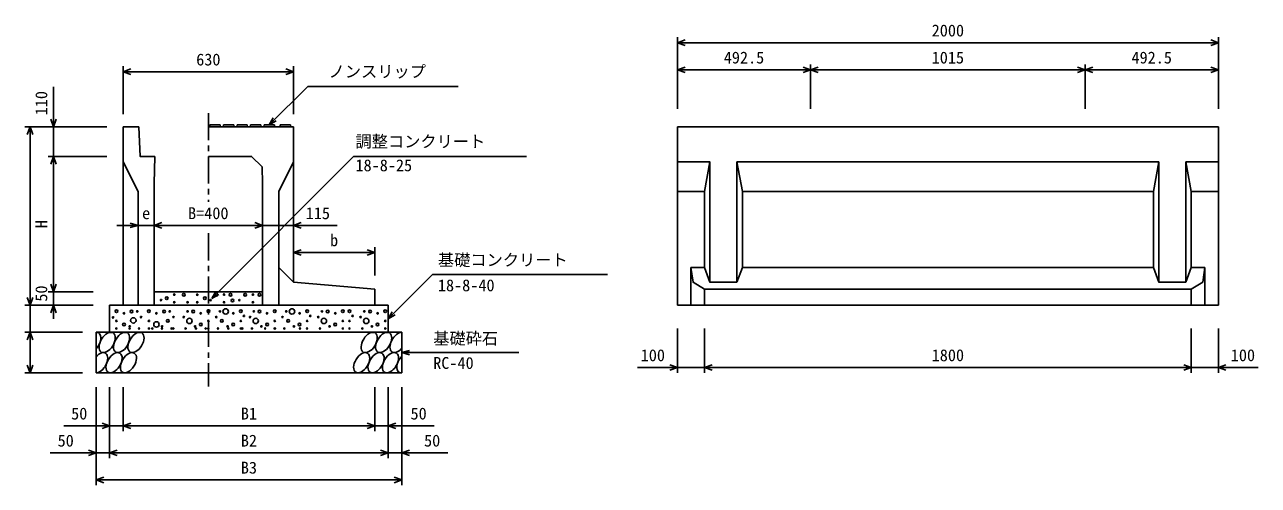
# Model space of a CAD drawing. Units: millimetres, scale not verified. Extents: x -16800 to 16800, y -5940 to 5940.
# Drawn here: x -10756 to -6195, y 899 to 2601 of the extents above; entities that cross this region are included whole.
import ezdxf
from ezdxf.enums import TextEntityAlignment as Align

# ---------------------------------------------------------------- set-up
doc = ezdxf.new("R2010")
doc.units = ezdxf.units.MM
doc.header["$LTSCALE"] = 20
doc.linetypes.add('CHAIN1', pattern=[8, 5, -1, 1, -1])
for name, color, linetype, lineweight in [('0-0_DIM', 7, 'Continuous', 25), ('0-2_HATCH', 6, 'Continuous', 25), ('0-5_OUTLINE', 3, 'Continuous', 25)]:
    doc.layers.add(name, color=color, linetype=linetype, lineweight=lineweight)
doc.styles.add('ＭＳ ゴシック', font='')
doc.styles.get('ＭＳ ゴシック').set_extended_font_data('MS Gothic')

msp = doc.modelspace()

# ---------------------------------------------------------------- linework, layer by layer
at = {"layer": '0-0_DIM'}
for p, q in [((-8342.28, 2554.72), (-8342.28, 2290.97)), ((-6342.28, 2554.72), (-6342.28, 2290.97)), ((-8342.28, 2534.73), (-6342.28, 2534.73)), ((-10391.64, 2447.51), (-10391.64, 2270.77)), ((-9761.64, 2427.51), (-10391.64, 2427.51)), ((-9761.64, 2447.51), (-9761.64, 2270.77)), ((-7849.78, 2434.73), (-8342.28, 2434.73)), ((-7849.78, 2454.72), (-7849.78, 2290.97)), ((-6834.78, 2434.73), (-7849.78, 2434.73)), ((-6834.78, 2454.72), (-6834.78, 2290.97)), ((-6834.78, 2434.73), (-6342.28, 2434.73)), ((-9851.64, 2230.8), (-9709.43, 2373.01)), ((-9152.54, 2373.01), (-9709.43, 2373.01)), ((-10649.18, 2371.46), (-10649.18, 2224.3)), ((-9851.64, 2230.8), (-9836.64, 2256.78)), ((-9851.64, 2230.8), (-9825.66, 2245.8)), ((-10755.85, 2224.3), (-10452.51, 2224.3)), ((-10735.85, 2224.3), (-10735.85, 1564.3)), ((-10649.18, 2114.3), (-10649.18, 2224.3)), ((-10669.18, 2114.3), (-10452.51, 2114.3)), ((-10649.18, 1614.3), (-10649.18, 2114.3)), ((-10064.32, 1589.3), (-9539.49, 2114.13)), ((-9539.49, 2114.13), (-8900.29, 2114.13)), ((-10336.64, 1859.43), (-10415.28, 1859.43)), ((-10336.64, 1859.43), (-10365.62, 1867.2)), ((-10336.64, 1859.43), (-10365.62, 1851.67)), ((-10336.64, 1859.43), (-10276.64, 1859.43)), ((-10276.64, 1859.43), (-9876.64, 1859.43)), ((-9876.64, 1859.43), (-9761.64, 1859.43)), ((-9761.64, 1859.43), (-9600.88, 1859.43)), ((-9461.64, 1779.43), (-9461.64, 1674.3)), ((-9761.64, 1759.43), (-9461.64, 1759.43)), ((-9247.99, 1677.95), (-9411.64, 1514.3)), ((-9247.99, 1677.95), (-8601.12, 1677.95)), ((-10669.18, 1614.3), (-10502.51, 1614.3)), ((-10649.18, 1614.3), (-10649.18, 1564.3)), ((-10064.32, 1589.3), (-10049.32, 1615.28)), ((-10064.32, 1589.3), (-10038.34, 1604.3)), ((-10755.85, 1564.3), (-10502.51, 1564.3)), ((-10735.85, 1464.3), (-10735.85, 1564.3)), ((-10649.18, 1514.3), (-10649.18, 1564.3)), ((-9411.64, 1514.3), (-9396.64, 1540.28)), ((-9411.64, 1514.3), (-9385.66, 1529.3)), ((-10755.85, 1464.3), (-10541.64, 1464.3)), ((-10735.85, 1464.3), (-10735.85, 1314.3)), ((-8342.28, 1314.38), (-8342.28, 1478.13)), ((-8242.28, 1314.38), (-8242.28, 1478.13)), ((-6442.28, 1314.38), (-6442.28, 1478.13)), ((-6342.28, 1314.38), (-6342.28, 1478.13)), ((-9361.64, 1389.3), (-9332.67, 1397.07)), ((-9361.64, 1389.3), (-8928.33, 1389.3)), ((-9361.64, 1389.3), (-9332.67, 1381.54)), ((-8490.01, 1334.38), (-8342.28, 1334.38)), ((-8242.28, 1334.38), (-8342.28, 1334.38)), ((-6442.28, 1334.38), (-8242.28, 1334.38)), ((-6442.28, 1334.38), (-6342.28, 1334.38)), ((-6194.54, 1334.38), (-6342.28, 1334.38)), ((-10755.85, 1314.3), (-10541.64, 1314.3)), ((-10491.64, 898.79), (-10491.64, 1261.13)), ((-10441.64, 998.79), (-10441.64, 1261.13)), ((-10391.64, 1098.79), (-10391.64, 1261.13)), ((-9461.64, 1098.79), (-9461.64, 1261.13)), ((-9411.64, 998.79), (-9411.64, 1261.13)), ((-9361.64, 898.79), (-9361.64, 1261.13)), ((-10611.64, 1118.79), (-10391.64, 1118.79)), ((-10391.64, 1118.79), (-9461.64, 1118.79)), ((-9241.64, 1118.79), (-9461.64, 1118.79)), ((-10661.64, 1018.79), (-10441.64, 1018.79)), ((-10441.64, 1018.79), (-9411.64, 1018.79)), ((-9191.64, 1018.79), (-9411.64, 1018.79)), ((-10491.64, 918.79), (-9361.64, 918.79))]:
    msp.add_line(p, q, dxfattribs=at)
at = {"layer": '0-0_DIM', "linetype": 'CHAIN1'}
for p, q in [((-10076.64, 2274.3), (-10076.64, 1946.09)), ((-10076.64, 1830.23), (-10076.64, 1264.3))]:
    msp.add_line(p, q, dxfattribs=at)
at = {"layer": '0-0_DIM'}
for points in [[(-8314.09, 2524.46), (-8342.28, 2534.73), (-8314.09, 2544.99)], [(-6370.47, 2544.99), (-6342.28, 2534.73), (-6370.47, 2524.46)], [(-10363.42, 2417.25), (-10391.61, 2427.51), (-10363.42, 2437.77)], [(-9789.8, 2437.77), (-9761.61, 2427.51), (-9789.8, 2417.25)], [(-8314.09, 2424.46), (-8342.28, 2434.73), (-8314.09, 2444.99)], [(-7877.97, 2444.99), (-7849.78, 2434.73), (-7877.97, 2424.46)], [(-7821.59, 2424.46), (-7849.78, 2434.73), (-7821.59, 2444.99)], [(-6862.97, 2444.99), (-6834.78, 2434.73), (-6862.97, 2424.46)], [(-6806.59, 2424.46), (-6834.78, 2434.73), (-6806.59, 2444.99)], [(-6370.47, 2444.99), (-6342.28, 2434.73), (-6370.47, 2424.46)], [(-10638.92, 2252.49), (-10649.18, 2224.3), (-10659.44, 2252.49)], [(-10725.59, 2196.11), (-10735.85, 2224.3), (-10746.11, 2196.11)], [(-10638.92, 2086.11), (-10649.18, 2114.3), (-10659.44, 2086.11)], [(-10248.45, 1849.17), (-10276.64, 1859.43), (-10248.45, 1869.69)], [(-9904.84, 1869.69), (-9876.64, 1859.43), (-9904.84, 1849.17)], [(-9733.45, 1869.69), (-9761.64, 1859.43), (-9733.45, 1849.17)], [(-9733.45, 1749.17), (-9761.64, 1759.43), (-9733.45, 1769.69)], [(-9489.84, 1749.17), (-9461.64, 1759.43), (-9489.84, 1769.69)], [(-10638.92, 1642.49), (-10649.18, 1614.3), (-10659.44, 1642.49)], [(-10725.59, 1592.49), (-10735.85, 1564.3), (-10746.11, 1592.49)], [(-10638.92, 1536.11), (-10649.18, 1564.3), (-10659.44, 1536.11)], [(-10725.59, 1436.11), (-10735.85, 1464.3), (-10746.11, 1436.11)], [(-10725.59, 1342.49), (-10735.85, 1314.3), (-10746.11, 1342.49)], [(-8370.47, 1344.64), (-8342.28, 1334.38), (-8370.47, 1324.11)], [(-8214.09, 1344.64), (-8242.28, 1334.38), (-8214.09, 1324.11)], [(-6470.47, 1344.64), (-6442.28, 1334.38), (-6470.47, 1324.11)], [(-6314.09, 1344.64), (-6342.28, 1334.38), (-6314.09, 1324.11)], [(-10469.84, 1129.05), (-10441.64, 1118.79), (-10469.84, 1108.53)], [(-10363.45, 1108.53), (-10391.64, 1118.79), (-10363.45, 1129.05)], [(-9489.84, 1129.05), (-9461.64, 1118.79), (-9489.84, 1108.53)], [(-9383.45, 1129.05), (-9411.64, 1118.79), (-9383.45, 1108.53)], [(-10519.84, 1029.05), (-10491.64, 1018.79), (-10519.84, 1008.53)], [(-10413.45, 1008.53), (-10441.64, 1018.79), (-10413.45, 1029.05)], [(-9439.84, 1029.05), (-9411.64, 1018.79), (-9439.84, 1008.53)], [(-9333.45, 1029.05), (-9361.64, 1018.79), (-9333.45, 1008.53)], [(-10463.45, 908.53), (-10491.64, 918.79), (-10463.45, 929.05)], [(-9389.84, 929.05), (-9361.64, 918.79), (-9389.84, 908.53)]]:
    msp.add_lwpolyline(points, dxfattribs=at)
at = {"layer": '0-2_HATCH'}
for p, q in [((-10070.64, 2230.8), (-10071.64, 2224.3)), ((-10032.64, 2230.8), (-10070.64, 2230.8)), ((-10032.64, 2230.8), (-10031.64, 2224.3)), ((-10020.64, 2230.8), (-10021.64, 2224.3)), ((-9982.64, 2230.8), (-10020.64, 2230.8)), ((-9982.64, 2230.8), (-9981.64, 2224.3)), ((-9970.64, 2230.8), (-9971.64, 2224.3)), ((-9932.64, 2230.8), (-9970.64, 2230.8)), ((-9932.64, 2230.8), (-9931.64, 2224.3)), ((-9920.64, 2230.8), (-9921.64, 2224.3)), ((-9882.64, 2230.8), (-9920.64, 2230.8)), ((-9882.64, 2230.8), (-9881.64, 2224.3)), ((-9870.64, 2230.8), (-9871.64, 2224.3)), ((-9832.64, 2230.8), (-9870.64, 2230.8)), ((-9832.64, 2230.8), (-9831.64, 2224.3)), ((-9810.64, 2230.8), (-9811.64, 2224.3)), ((-9772.64, 2230.8), (-9810.64, 2230.8)), ((-9772.64, 2230.8), (-9771.64, 2224.3))]:
    msp.add_line(p, q, dxfattribs=at)
for centre, radius in [((-10202.67, 1603.61), 2.5), ((-10167.51, 1603.33), 5), ((-10117.6, 1603.33), 2.5), ((-10047.51, 1603.33), 5), ((-10018.66, 1603.61), 2.5), ((-9994.65, 1603.33), 5), ((-9940.72, 1603.33), 5), ((-9911.87, 1603.61), 2.5), ((-9887.86, 1603.33), 5), ((-10251.74, 1583.48), 2.5), ((-10230.71, 1590.48), 5), ((-10202.67, 1575.6), 2.5), ((-10153.49, 1575.32), 2.5), ((-10117.6, 1575.32), 2.5), ((-10089.56, 1590.2), 5), ((-10068.54, 1583.19), 2.5), ((-10012.69, 1541.48), 10), ((-10018.66, 1575.6), 2.5), ((-9987.55, 1581.93), 5), ((-9961.75, 1583.19), 2.5), ((-9911.87, 1575.6), 2.5), ((-9767.46, 1541.48), 10), ((-10429.1, 1519.56), 2.5), ((-10416.68, 1542.35), 5), ((-10416.68, 1506.46), 2.5), ((-10388.64, 1534.48), 2.5), ((-10360.6, 1541.48), 5), ((-10354.06, 1508.47), 10), ((-10339.57, 1541.48), 2.5), ((-10325.55, 1520.47), 2.5), ((-10296.68, 1542.35), 5), ((-10296.68, 1506.46), 2.5), ((-10268.64, 1534.48), 2.5), ((-10240.6, 1541.48), 5), ((-10226.58, 1506.46), 5), ((-10219.57, 1541.48), 2.5), ((-10205.55, 1520.47), 2.5), ((-10167.74, 1520.47), 2.5), ((-10146.71, 1506.46), 10), ((-10153.72, 1541.48), 2.5), ((-10132.69, 1541.48), 5), ((-10104.65, 1534.48), 2.5), ((-10076.61, 1542.35), 5), ((-10076.61, 1506.46), 2.5), ((-10047.74, 1520.47), 2.5), ((-10033.72, 1541.48), 2.5), ((-10026.71, 1506.46), 5), ((-9984.65, 1534.48), 2.5), ((-9956.61, 1542.35), 5), ((-9956.61, 1506.46), 2.5), ((-9945.27, 1524.79), 2.5), ((-9922.51, 1520.47), 2.5), ((-9901.48, 1506.46), 10), ((-9908.49, 1541.48), 2.5), ((-9887.46, 1541.48), 5), ((-9859.43, 1534.48), 2.5), ((-9831.39, 1542.35), 5), ((-9831.39, 1506.46), 2.5), ((-9802.51, 1520.47), 2.5), ((-9788.49, 1541.48), 2.5), ((-9781.48, 1506.46), 5), ((-9739.43, 1534.48), 2.5), ((-9711.39, 1542.35), 5), ((-9711.39, 1506.46), 2.5), ((-9700.05, 1524.79), 2.5), ((-9670.59, 1520.47), 2.5), ((-9649.56, 1506.46), 10), ((-9656.57, 1541.48), 2.5), ((-9635.54, 1541.48), 5), ((-9607.5, 1534.48), 2.5), ((-9579.46, 1542.35), 5), ((-9579.46, 1506.46), 2.5), ((-9554.78, 1542.35), 5), ((-9554.78, 1506.46), 2.5), ((-9543.44, 1524.79), 2.5), ((-9513.98, 1520.47), 2.5), ((-9492.95, 1506.46), 10), ((-9499.97, 1541.48), 2.5), ((-9478.93, 1541.48), 5), ((-9450.9, 1534.48), 2.5), ((-9422.86, 1542.35), 5), ((-9422.86, 1506.46), 2.5), ((-10416.68, 1478.45), 2.5), ((-10388.64, 1493.33), 5), ((-10367.61, 1486.33), 2.5), ((-10367.58, 1478.45), 2.5), ((-10332.56, 1478.45), 2.5), ((-10296.68, 1478.45), 2.5), ((-10283.47, 1478.45), 2.5), ((-10268.64, 1493.33), 10), ((-10247.61, 1486.33), 2.5), ((-10247.58, 1478.45), 2.5), ((-10212.56, 1478.45), 2.5), ((-10206.68, 1478.45), 2.5), ((-10160.73, 1478.45), 2.5), ((-10125.68, 1486.33), 2.5), ((-10122.56, 1478.45), 2.5), ((-10104.65, 1493.33), 5), ((-10086.68, 1478.45), 2.5), ((-10076.61, 1478.45), 2.5), ((-10040.73, 1478.45), 2.5), ((-10005.68, 1486.33), 2.5), ((-10002.56, 1478.45), 2.5), ((-9984.65, 1493.33), 5), ((-9956.61, 1478.45), 2.5), ((-9950.73, 1478.45), 2.5), ((-9915.5, 1478.45), 2.5), ((-9880.45, 1486.33), 2.5), ((-9866.61, 1478.45), 2.5), ((-9859.43, 1493.33), 5), ((-9831.39, 1478.45), 2.5), ((-9830.73, 1478.45), 2.5), ((-9795.5, 1478.45), 2.5), ((-9760.45, 1486.33), 2.5), ((-9739.43, 1493.33), 5), ((-9737.67, 1478.45), 2.5), ((-9711.39, 1478.45), 2.5), ((-9663.58, 1478.45), 2.5), ((-9628.53, 1486.33), 2.5), ((-9607.5, 1493.33), 5), ((-9579.46, 1478.45), 2.5), ((-9554.78, 1478.45), 2.5), ((-9506.97, 1478.45), 2.5), ((-9471.93, 1486.33), 2.5), ((-9450.9, 1493.33), 5), ((-9422.86, 1478.45), 2.5)]:
    msp.add_circle(centre, radius, dxfattribs=at)
for centre, start_param, end_param in [((-10504.01, 1426.79), 4.385593, 6.6745444), ((-9375.5, 1426.79), 0.3357715, 4.4411806), ((-10478.69, 1351.8), 3.5111464, 7.548991), ((-9350.18, 1351.8), 1.2110787, 3.5658734)]:
    msp.add_ellipse(centre, major_axis=(21.81, 35.31), ratio=0.5792, start_param=start_param, end_param=end_param, dxfattribs=at)
for centre in [(-10450.8, 1426.79), (-10397.59, 1426.79), (-10344.38, 1426.79), (-9481.92, 1426.79), (-9428.71, 1426.79), (-10425.48, 1351.8), (-10372.27, 1351.8), (-9509.81, 1351.8), (-9456.6, 1351.8), (-9403.39, 1351.8)]:
    msp.add_ellipse(centre, major_axis=(21.81, 35.31), ratio=0.5792, dxfattribs=at)
at = {"layer": '0-5_OUTLINE'}
for p, q in [((-10334.14, 2224.3), (-10391.64, 2224.3)), ((-10391.64, 2224.3), (-10391.64, 1564.3)), ((-9761.64, 2224.3), (-10076.64, 2224.3)), ((-9761.64, 2224.3), (-9761.64, 1649.3)), ((-8342.28, 2224.3), (-8342.28, 1564.3)), ((-6342.28, 2224.3), (-8342.28, 2224.3)), ((-6342.28, 2224.3), (-6342.28, 1564.3)), ((-10274.14, 2114.3), (-10276.64, 2014.3)), ((-10391.64, 2094.3), (-10336.64, 1984.3)), ((-9761.64, 2094.3), (-9816.64, 1984.3)), ((-8122.28, 2094.3), (-8102.28, 1984.3)), ((-8122.28, 2094.3), (-6562.28, 2094.3)), ((-8122.28, 2094.3), (-8122.28, 1649.3)), ((-6562.28, 2094.3), (-6582.28, 1984.3)), ((-6462.28, 2094.3), (-6442.28, 1984.3)), ((-6342.28, 2094.3), (-6462.28, 2094.3)), ((-6462.28, 2094.3), (-6462.28, 1649.3)), ((-10276.64, 2014.3), (-10276.64, 1564.3)), ((-9876.64, 2014.3), (-9876.64, 1564.3)), ((-10336.64, 1984.3), (-10336.64, 1564.3)), ((-9816.64, 1984.3), (-9816.64, 1564.3)), ((-8342.28, 1984.3), (-8242.28, 1984.3)), ((-8102.28, 1984.3), (-6582.28, 1984.3)), ((-8102.28, 1984.3), (-8102.28, 1704.3)), ((-6342.28, 1984.3), (-6442.28, 1984.3)), ((-6442.28, 1984.3), (-6442.28, 1704.3)), ((-9761.64, 1649.3), (-9816.64, 1704.3)), ((-8292.28, 1704.3), (-8292.28, 1564.3)), ((-8292.28, 1704.3), (-8242.28, 1704.3)), ((-8102.28, 1704.3), (-8122.28, 1649.3)), ((-6582.28, 1704.3), (-6562.28, 1649.3)), ((-6442.28, 1704.3), (-6462.28, 1649.3)), ((-6442.28, 1704.3), (-6392.28, 1704.3)), ((-6392.28, 1704.3), (-6400.28, 1649.3)), ((-6392.28, 1704.3), (-6392.28, 1564.3)), ((-9761.64, 1649.3), (-9461.64, 1624.3)), ((-10276.64, 1614.3), (-9876.64, 1614.3)), ((-9461.64, 1624.3), (-9461.64, 1564.3)), ((-8242.28, 1624.3), (-8242.28, 1564.3)), ((-8242.28, 1624.3), (-6442.28, 1624.3)), ((-10441.64, 1564.3), (-10441.64, 1464.3)), ((-10441.64, 1564.3), (-9411.64, 1564.3)), ((-10391.64, 1564.3), (-10276.64, 1564.3)), ((-9876.64, 1564.3), (-9461.64, 1564.3)), ((-9411.64, 1564.3), (-9411.64, 1464.3)), ((-8342.28, 1564.3), (-6342.28, 1564.3)), ((-10491.64, 1464.3), (-10491.64, 1314.3)), ((-10491.64, 1464.3), (-9361.64, 1464.3)), ((-9361.64, 1464.3), (-9361.64, 1314.3)), ((-10491.64, 1314.3), (-9361.64, 1314.3))]:
    msp.add_line(p, q, dxfattribs=at)
for points in [[(-10334.14, 2224.3), (-10329.14, 2114.3), (-10274.14, 2114.3)], [(-10076.64, 2114.3), (-9916.64, 2114.3), (-9878.18, 2075.84), (-9876.64, 2014.3)], [(-8342.28, 2094.3), (-8222.28, 2094.3), (-8242.28, 1984.3)], [(-8222.28, 2094.3), (-8222.28, 1649.3), (-8122.28, 1649.3)], [(-6562.28, 2094.3), (-6562.28, 1649.3), (-6462.28, 1649.3)], [(-8242.28, 1984.3), (-8242.28, 1704.3), (-8222.28, 1649.3)], [(-6582.28, 1984.3), (-6582.28, 1704.3), (-8102.28, 1704.3)], [(-8292.28, 1704.3), (-8284.28, 1649.3), (-8242.28, 1624.3)], [(-6400.28, 1649.3), (-6442.28, 1624.3), (-6442.28, 1564.3)]]:
    msp.add_lwpolyline(points, dxfattribs=at)

# ---------------------------------------------------------------- texts
at = {"layer": '0-0_DIM', "style": 'ＭＳ ゴシック'}
for s, p in [('2000', (-7402.28, 2544.73)), ('630', (-10121.64, 2437.51)), ('492.5', (-8171.03, 2444.73)), ('1015', (-7402.28, 2444.73)), ('492.5', (-6663.53, 2444.73)), ('ノンスリップ', (-9632.13, 2393.19)), ('調整コンクリート', (-9532.77, 2134.65)), ('18-8-25', (-9532.77, 2046.37)), ('e', (-10321.72, 1869.43)), ('B=400', (-10151.72, 1869.38)), ('115', (-9716.72, 1869.43)), ('b', (-9626.64, 1769.43)), ('基礎コンクリート', (-9227.99, 1696.69)), ('18-8-40', (-9227.99, 1602.87)), ('基礎砕石', (-9245.32, 1406.47)), ('RC-40', (-9245.32, 1315.78)), ('100', (-8478.17, 1344.38)), ('1800', (-7402.28, 1344.38)), ('100', (-6296.39, 1344.38)), ('B1', (-9956.64, 1128.79)), ('50', (-10584.09, 1128.79)), ('50', (-9329.2, 1128.79)), ('50', (-10634.09, 1028.79)), ('B2', (-9956.64, 1028.79)), ('50', (-9279.2, 1028.79)), ('B3', (-9956.64, 928.79))]:
    msp.add_text(s, height=43.99, dxfattribs=at).set_placement(p, align=Align.BOTTOM_LEFT)
for s, p in [('110', (-10659.18, 2266.39)), ('H', (-10659.18, 1849.3)), ('50', (-10659.18, 1577.63))]:
    msp.add_text(s, height=43.99, rotation=90, dxfattribs=at).set_placement(p, align=Align.BOTTOM_LEFT)

doc.saveas('drawing.dxf')
